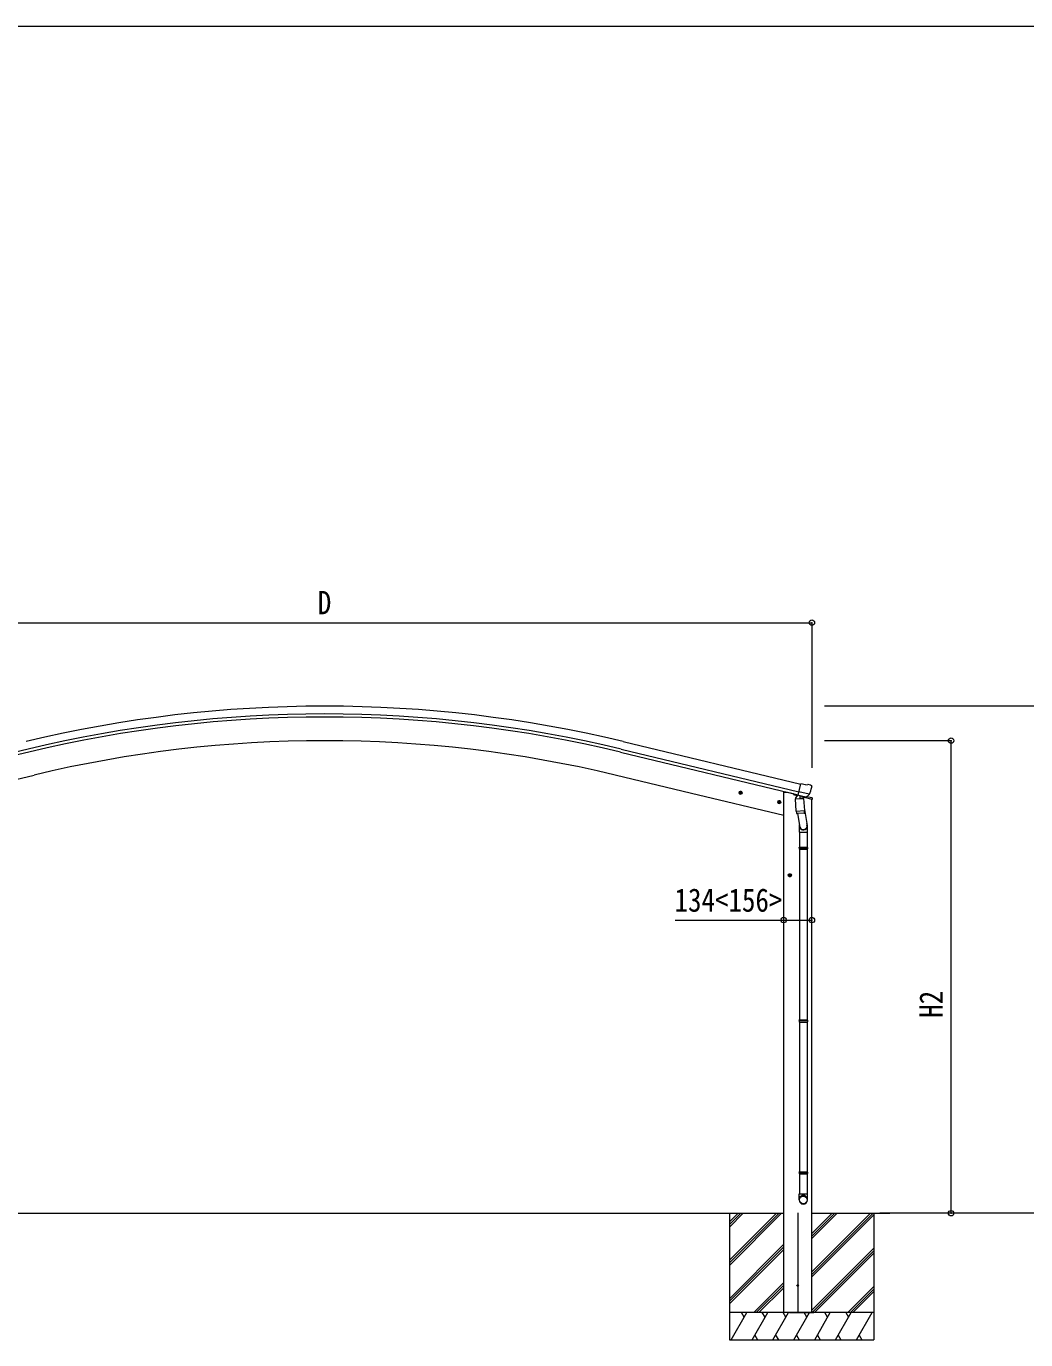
# Model space of a CAD drawing. Units: millimetres at full size, sheet at 1:30; details may follow other scales. Extents: x -8385 to 8479, y -5853 to 5787.
# Drawn here: x -5546 to -15, y -1479 to 5787 of the extents above; entities that cross this region are included whole.
import ezdxf
from ezdxf.enums import TextEntityAlignment as Align

# ---------------------------------------------------------------- set-up
doc = ezdxf.new("R2010")
doc.units = ezdxf.units.MM
doc.header["$LTSCALE"] = 30
doc.header["$PDMODE"] = 32
doc.header["$PDSIZE"] = 30
for name, color, linetype, lineweight in [('0-0_0', 7, 'Continuous', 9), ('0-1_本体', 4, 'Continuous', 9), ('0-2_部品', 7, 'Continuous', 9), ('0-8_PARTS2', 2, 'Continuous', 9), ('0-A_寸法', 6, 'Continuous', 9), ('F-0_240', 7, 'Continuous', 9)]:
    doc.layers.add(name, color=color, linetype=linetype, lineweight=lineweight)
doc.styles.add('ＭＳ ゴシック', font='')
doc.styles.get('ＭＳ ゴシック').set_extended_font_data('MS Gothic')

msp = doc.modelspace()

# ---------------------------------------------------------------- linework, layer by layer
at = {"layer": '0-0_0'}
for p, q in [((-6433.97, -779.35), (-1354.82, -779.35)), ((-1655.1, -827.94), (-1606.5, -779.34)), ((-1655.1, -779.35), (-1655.1, -1479.35)), ((-1655.1, -1040.08), (-1394.37, -779.35)), ((-1655.1, -1054.22), (-1380.23, -779.35)), ((-1655.1, -1068.36), (-1366.09, -779.35)), ((-1655.1, -856.23), (-1578.22, -779.35)), ((-1655.1, -842.09), (-1592.36, -779.35)), ((-1198.32, -779.35), (-766.94, -779.35)), ((-1198.32, -1103.79), (-873.87, -779.35)), ((-1198.32, -1117.94), (-859.73, -779.35)), ((-1198.32, -919.95), (-1057.72, -779.35)), ((-1198.32, -905.81), (-1071.86, -779.35)), ((-1198.32, -891.66), (-1086.01, -779.35)), ((-1198.32, -1132.08), (-855.1, -788.86)), ((-855.1, -779.35), (-855.1, -1479.35)), ((-1655.1, -1252.21), (-1354.32, -951.43)), ((-1655.1, -1266.35), (-1354.32, -965.57)), ((-1655.1, -1280.49), (-1354.32, -979.71)), ((-1198.32, -1315.92), (-855.1, -972.71)), ((-1197.6, -1329.35), (-855.1, -986.85)), ((-1183.46, -1329.35), (-855.1, -1000.99)), ((-1520.11, -1329.35), (-1354.32, -1163.56)), ((-1505.97, -1329.35), (-1354.32, -1177.7)), ((-1491.83, -1329.35), (-1354.32, -1191.84)), ((-999.61, -1329.35), (-855.1, -1184.84)), ((-985.47, -1329.35), (-855.1, -1198.98)), ((-971.33, -1329.35), (-855.1, -1213.12)), ((-855.1, -1329.35), (-1655.1, -1329.35)), ((-1644.82, -1479.35), (-1558.21, -1329.35)), ((-1573.21, -1355.33), (-1588.21, -1329.35)), ((-1529.34, -1479.35), (-1442.74, -1329.35)), ((-1457.74, -1355.33), (-1472.75, -1329.35)), ((-1413.88, -1479.35), (-1327.27, -1329.35)), ((-1342.27, -1355.33), (-1357.27, -1329.35)), ((-1322.1, -1329.35), (-1188.1, -1329.35)), ((-1298.4, -1479.35), (-1211.8, -1329.35)), ((-1226.8, -1355.33), (-1241.8, -1329.35)), ((-1182.93, -1479.35), (-1096.33, -1329.35)), ((-1111.33, -1355.33), (-1126.33, -1329.35)), ((-1067.46, -1479.35), (-980.86, -1329.35)), ((-1010.86, -1329.35), (-995.86, -1355.33)), ((-951.99, -1479.35), (-865.39, -1329.35)), ((-1655.1, -1479.35), (-855.1, -1479.35)), ((-1514.35, -1453.37), (-1499.35, -1479.35)), ((-1398.88, -1453.37), (-1383.88, -1479.35)), ((-1283.41, -1453.37), (-1268.41, -1479.35)), ((-1167.94, -1453.37), (-1152.94, -1479.35)), ((-1052.47, -1453.37), (-1037.47, -1479.35)), ((-937, -1453.37), (-922, -1479.35))]:
    msp.add_line(p, q, dxfattribs=at)
at = {"layer": '0-1_本体'}
for p, q in [((-2243.24, 1830.43), (-1259.99, 1594.38)), ((-5535.48, 1788.45), (-6518.72, 1552.4)), ((-5531.55, 1772.09), (-6514.8, 1536.06)), ((-2257.25, 1772.09), (-1274, 1536.03)), ((-2253.32, 1788.45), (-1270.07, 1552.4)), ((-5923.76, 1543.21), (-5500.97, 1644.71)), ((-1865.03, 1543.21), (-2287.83, 1644.71)), ((-1354.32, 1420.6), (-1865.03, 1543.21)), ((-1354.32, 1550.03), (-1334.32, 1550.03)), ((-1354.32, -1329.35), (-1354.32, 1550.03)), ((-1333.82, 1550.03), (-1300.55, 1542.04)), ((-1198.32, -1329.35), (-1198.32, 1510.89))]:
    msp.add_line(p, q, dxfattribs=at)
for radius in [7073, 7029.83, 7013, 6882]:
    msp.add_arc((-3894.4, -5047.14), radius, 76.5, 103.5, dxfattribs=at)
at = {"layer": '0-2_部品'}
for p, q in [((-1602.74, 1549.14), (-1583.29, 1544.47)), ((-1595.15, 1554), (-1600.31, 1548.56)), ((-1595.35, 1537.08), (-1590.68, 1556.53)), ((-1587.85, 1552.25), (-1595.15, 1554)), ((-1590.88, 1539.61), (-1585.72, 1545.05)), ((-1585.72, 1545.05), (-1587.85, 1552.25)), ((-1301.05, 1542.53), (-1301.05, 1539.37)), ((-1279.01, 1530.14), (-1297.22, 1534.51)), ((-1275.33, 1534.38), (-1288.64, 1519.06)), ((-1274.38, 1534.44), (-1275.33, 1534.38)), ((-1271.3, 1531.97), (-1272.83, 1532.34)), ((-1234.6, 1523.16), (-1271.3, 1531.97)), ((-1212.67, 1538.16), (-1270.18, 1551.97)), ((-1265.35, 1530.15), (-1264.33, 1515.54)), ((-1233.67, 1589.78), (-1259.6, 1596.01)), ((-1233.67, 1589.78), (-1220.41, 1592.48)), ((-1229.52, 1523.25), (-1213.14, 1537.74)), ((-1225.73, 1526.61), (-1198.8, 1520.14)), ((-1205.93, 1589.29), (-1219.11, 1592.46)), ((-1202.83, 1587.04), (-1198.98, 1580.75)), ((-1198.61, 1578.47), (-1198.89, 1577.32)), ((-1388.82, 1497.78), (-1369.37, 1493.11)), ((-1381.22, 1502.64), (-1386.39, 1497.2)), ((-1381.43, 1485.72), (-1376.76, 1505.17)), ((-1373.93, 1500.89), (-1381.22, 1502.64)), ((-1376.96, 1488.25), (-1371.79, 1493.69)), ((-1371.79, 1493.69), (-1373.93, 1500.89)), ((-1289.74, 1512.61), (-1244.06, 1515.8)), ((-1285.07, 1445.77), (-1289.74, 1512.61)), ((-1288.64, 1519.06), (-1288.2, 1512.72)), ((-1237.14, 1521.15), (-1262.95, 1514.71)), ((-1245.83, 1518.98), (-1245.6, 1515.69)), ((-1244.06, 1515.8), (-1239.38, 1448.97)), ((-1232.23, 1522.68), (-1239.75, 1524.49)), ((-1239.74, 1454.09), (-1225.2, 1366.22)), ((-1196.5, 1510.33), (-1239.31, 1520.61)), ((-1236.43, 1522.93), (-1236.38, 1522.19)), ((-1233.07, 1522.79), (-1234.6, 1523.16)), ((-1196.5, 1517.22), (-1196.5, 1510.33)), ((-1285.07, 1445.77), (-1239.38, 1448.97)), ((-1285.06, 1445.77), (-1284.17, 1433.08)), ((-1240.37, 1434.36), (-1282.06, 1431.45)), ((-1278.53, 1431.69), (-1265.9, 1356.9)), ((-1238.52, 1436.5), (-1239.39, 1448.97)), ((-1238.92, 1435.14), (-1238.92, 1435.14)), ((-1269.05, 1363.71), (-1269.05, 1329.06)), ((-1269.05, 1329.06), (-1223.05, 1329.06)), ((-1267.05, 1329.06), (-1267.05, 1246.4)), ((-1225.05, 1329.06), (-1225.05, 1246.4)), ((-1223.05, 1329.06), (-1223.05, 1363.41)), ((-1269.05, 1244.4), (-1268.05, 1246.4)), ((-1269.05, 1244.4), (-1223.05, 1244.4)), ((-1269.05, 1244.4), (-1269.05, 1236.4)), ((-1269.05, 1236.4), (-1223.05, 1236.4)), ((-1269.05, 1236.4), (-1268.05, 1234.4)), ((-1268.05, 1246.4), (-1224.05, 1246.4)), ((-1223.05, 1244.4), (-1224.05, 1246.4)), ((-1268.05, 1234.4), (-1224.05, 1234.4)), ((-1267.05, 1234.4), (-1267.05, 290.21)), ((-1225.05, 1234.4), (-1225.05, 290.21)), ((-1330.56, 1090.53), (-1310.56, 1090.53)), ((-1324.31, 1097.03), (-1328.06, 1090.53)), ((-1316.81, 1097.03), (-1324.31, 1097.03)), ((-1320.56, 1080.53), (-1320.56, 1100.53)), ((-1313.05, 1090.53), (-1316.81, 1097.03)), ((-1316.81, 1084.03), (-1313.05, 1090.53)), ((-1269.05, 288.21), (-1268.05, 290.21)), ((-1269.05, 288.21), (-1223.05, 288.21)), ((-1269.05, 288.21), (-1269.05, 280.21)), ((-1269.05, 280.21), (-1223.05, 280.21)), ((-1269.05, 280.21), (-1268.05, 278.21)), ((-1268.05, 290.21), (-1224.05, 290.21)), ((-1268.05, 278.21), (-1224.05, 278.21)), ((-1267.05, 278.21), (-1267.05, -549.97)), ((-1225.05, 278.21), (-1225.05, -549.97)), ((-1223.05, 288.21), (-1224.05, 290.21)), ((-1269.05, -551.97), (-1268.05, -549.97)), ((-1269.05, -551.97), (-1223.05, -551.97)), ((-1269.05, -551.97), (-1269.05, -559.97)), ((-1269.05, -559.97), (-1223.05, -559.97)), ((-1269.05, -559.97), (-1268.05, -561.97)), ((-1268.05, -549.97), (-1224.05, -549.97)), ((-1268.05, -561.97), (-1224.05, -561.97)), ((-1267.05, -561.97), (-1267.05, -671.97)), ((-1225.05, -561.97), (-1225.05, -671.97)), ((-1223.05, -551.97), (-1224.05, -549.97)), ((-1269.05, -706.12), (-1269.05, -671.97)), ((-1269.05, -671.97), (-1223.05, -671.97)), ((-1223.05, -706.12), (-1223.05, -671.97))]:
    msp.add_line(p, q, dxfattribs=at)
for points in [[(-1600.31, 1548.56), (-1598.18, 1541.36), (-1590.88, 1539.61)], [(-1265.03, 1530.56), (-1274.76, 1532.89), (-1259.6, 1596.01)], [(-1265.03, 1530.56), (-1264.8, 1530.41), (-1240.03, 1524.46), (-1239.75, 1524.49)], [(-1212.4, 1538.74), (-1212.98, 1537.9), (-1213.14, 1537.74)], [(-1386.39, 1497.2), (-1384.26, 1490), (-1376.96, 1488.25)], [(-1223.05, 1244.4), (-1223.05, 1236.4), (-1224.05, 1234.4)], [(-1328.06, 1090.53), (-1324.31, 1084.03), (-1316.81, 1084.03)], [(-1223.05, 288.21), (-1223.05, 280.21), (-1224.05, 278.21)], [(-1223.05, -551.97), (-1223.05, -559.97), (-1224.05, -561.97)]]:
    msp.add_lwpolyline(points, dxfattribs=at)
for centre, radius in [((-1593.01, 1546.8), 8.5), ((-1593.01, 1546.8), 7.7), ((-1593.01, 1546.8), 6.5), ((-1379.09, 1495.45), 8.5), ((-1379.09, 1495.45), 7.7), ((-1379.09, 1495.45), 6.5), ((-1320.56, 1090.53), 8.5), ((-1320.56, 1090.53), 7.7), ((-1320.56, 1090.53), 6.5)]:
    msp.add_circle(centre, radius, dxfattribs=at)
at = {"layer": '0-2_部品', "color": 4}
msp.add_circle((-1276.82, -1179.35), 4.5, dxfattribs=at)
at = {"layer": '0-2_部品'}
for centre, radius, start, end in [((-1296.05, 1539.37), 5, 180, 256.5), ((-1272.71, 1532.82), 0.5, 221.23754, 256.5), ((-1265.95, 1530.06), 0.604, 7.79405, 79.40158), ((-1219.81, 1589.54), 3, 76.5, 101.5), ((-1395.7, 1624.57), 202.4, 334.90875, 346.5), ((-1207.1, 1584.43), 5, 31.5, 76.5), ((-1263.31, 1515.68), 1.03, 188.03431, 289.96103), ((-1237.38, 1522.12), 1, 284, 4), ((-1235.94, 1522.97), 0.5, 76.5, 184), ((-1232.95, 1523.28), 0.5, 256.5, 291.76246), ((-1199.5, 1517.22), 3, 0, 76.5), ((-1282.2, 1433.44), 2, 190.53157, 274), ((-1240.51, 1436.36), 2, 274, 322.59038), ((-1240.46, 1436.33), 1.95, 322.52234, 4.95983), ((-1253.05, 1363.41), 30, 0, 2.54858)]:
    msp.add_arc(centre, radius, start, end, dxfattribs=at)
for centre, major_axis, ratio, start_param, end_param in [((-1201.53, 1579.18), (1.57, -2.57), 0.99628, 0.7835347, 1.5707963), ((-1231.53, 1525.61), (0.73, -2.92), 0.997631, 5.8041905, 5.8929484), ((-1231.56, 1525.73), (-2.63, 3.16), 0.650902, 2.1145521, 2.1873627), ((-1231.51, 1525.51), (0.73, -2.92), 0.997631, 5.965759, 6.7621801), ((-1246.05, 1363.71), (-23, 0), 0.996195, 6.0000678, 10.0103449), ((-1246.05, 1363.71), (-21, 0), 0.996195, 0.3319459, 3.3482706), ((-1246.05, -704.37), (23, 0), 0.996195, 6.2831853, 9.424778), ((-1246.05, -706.12), (23, 0), 0.996195, 6.2831853, 9.424778), ((-1246.05, -706.12), (0, -23.43), 0.981806, 4.712389, 7.8539816)]:
    msp.add_ellipse(centre, major_axis=major_axis, ratio=ratio, start_param=start_param, end_param=end_param, dxfattribs=at)
msp.add_ellipse((-1246.05, -706.12), major_axis=(-21, 0), ratio=0.996195, dxfattribs=at)
at = {"layer": '0-8_PARTS2'}
msp.add_line((-1276.82, -776.85), (-1276.82, -1331.85), dxfattribs=at)
at = {"layer": '0-A_寸法'}
for p, q in [((-6590.47, 2487.55), (-1198.45, 2487.55)), ((-1198.45, 2487.55), (-1198.45, 1685.22)), ((178.13, 2025.86), (-1128.3, 2025.86)), ((-427.85, 1834.86), (-1128.3, 1834.86)), ((-427.85, -779.35), (-427.85, 1834.86)), ((-1954.32, 841.9), (-1354.32, 841.9)), ((-1354.32, 841.9), (-1198.32, 841.9)), ((-427.85, -779.35), (-822.1, -779.35)), ((178.13, -779.35), (-427.85, -779.35))]:
    msp.add_line(p, q, dxfattribs=at)
for p in [(-1198.45, 2487.55), (-427.85, 1834.86), (-1354.32, 841.9), (-1198.32, 841.9), (-427.85, -779.35)]:
    msp.add_point(p, dxfattribs=at)
at = {"layer": 'F-0_240', "color": 5}
msp.add_line((-8385.45, 5787.34), (8054.55, 5787.34), dxfattribs=at)

# ---------------------------------------------------------------- texts
at = {"layer": '0-A_寸法', "color": 7, "style": 'ＭＳ ゴシック', "width": 0.85}
for s, p in [('D', (-3932.46, 2495.55)), ('134<156>', (-1958.32, 849.9))]:
    msp.add_text(s, height=129, dxfattribs=at).set_placement(p, align=Align.BOTTOM_LEFT)
msp.add_text('H2', height=129, rotation=90, dxfattribs=at).set_placement((-435.85, 301.76), align=Align.BOTTOM_LEFT)

doc.saveas('drawing.dxf')
